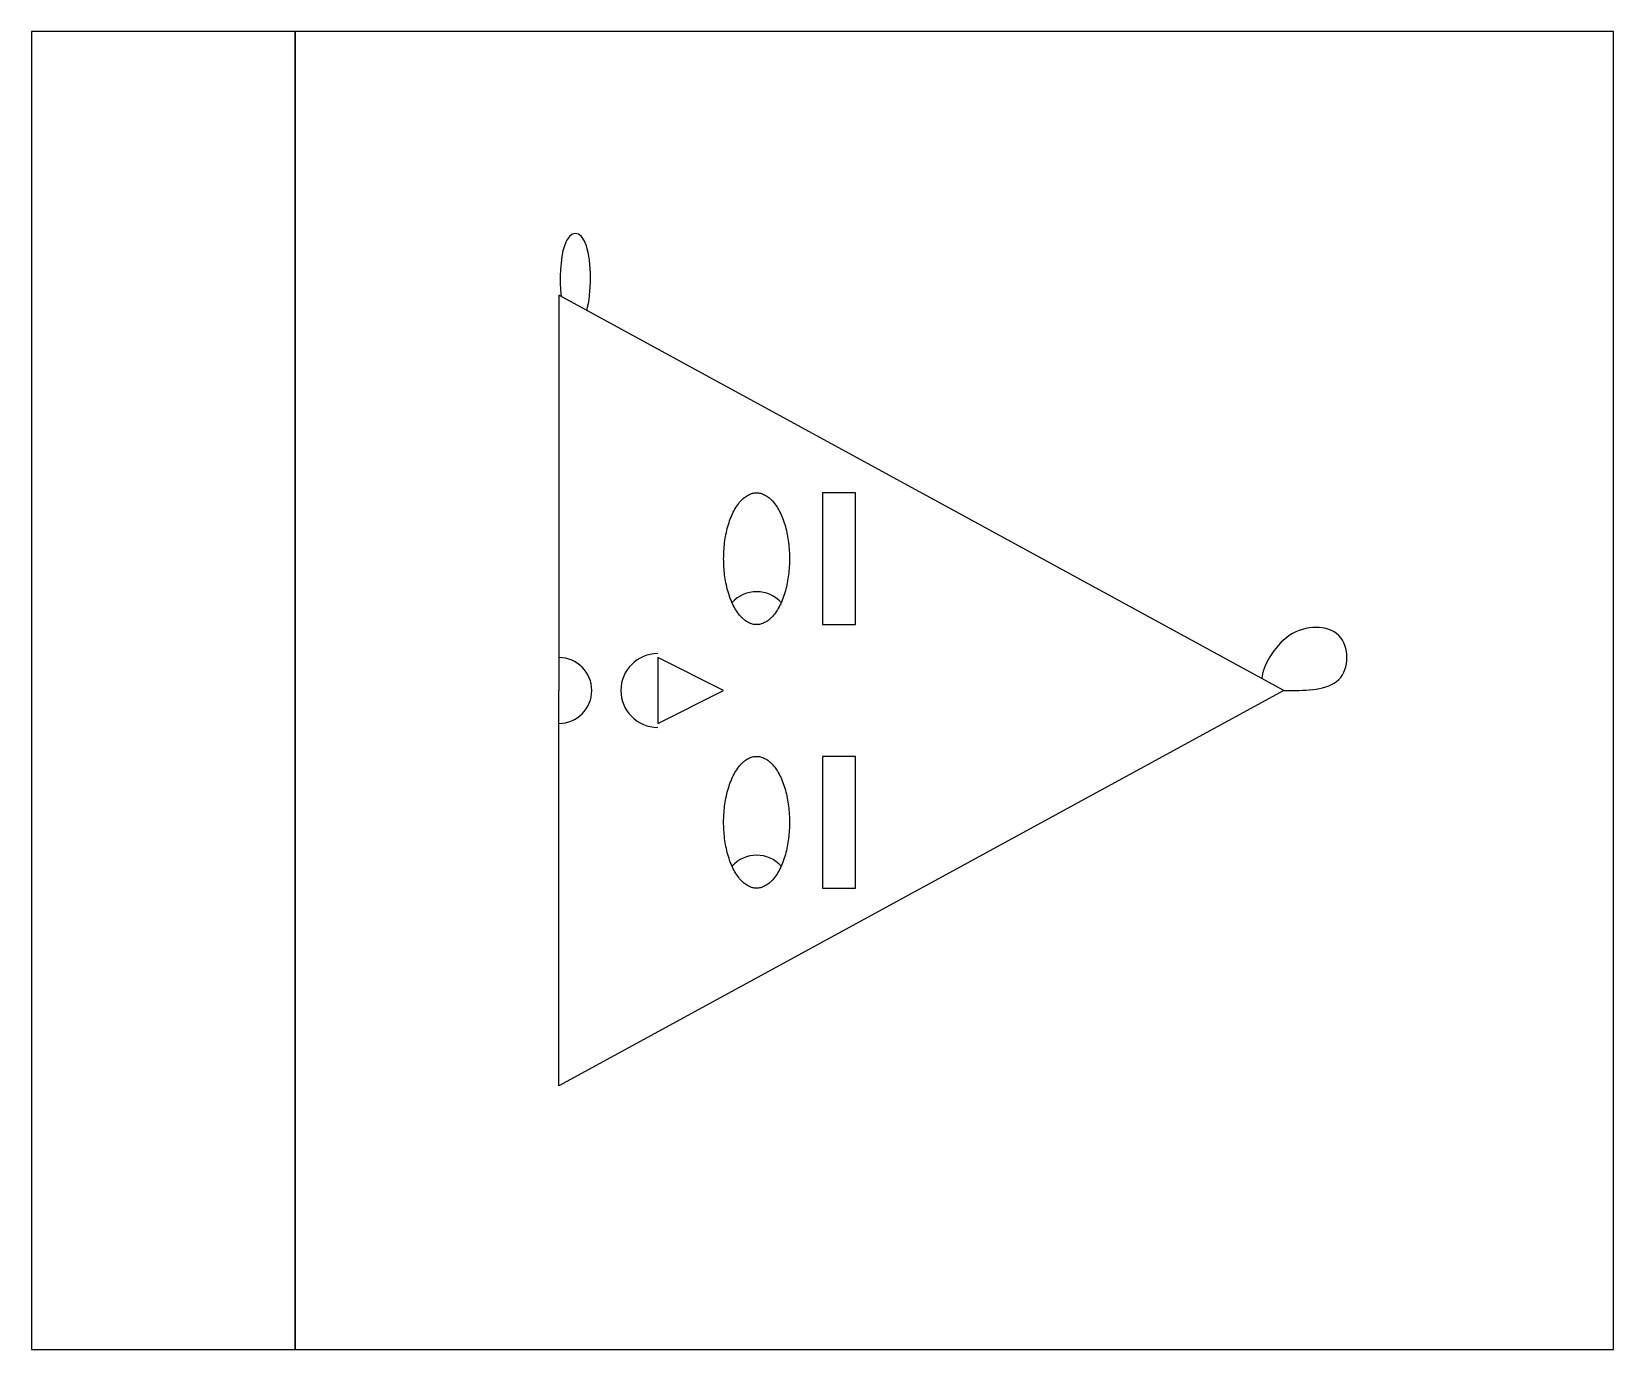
# Model space of a CAD drawing. Header units: inches. Extents: x 0 to 6, y 0 to 5.
import ezdxf

# ---------------------------------------------------------------- set-up
doc = ezdxf.new("R2010")
doc.units = ezdxf.units.IN
doc.header["$LTSCALE"] = 0.03937
doc.header["$MEASUREMENT"] = 0
doc.layers.add('DEFAULT', color=7, linetype='Continuous')

msp = doc.modelspace()

# ---------------------------------------------------------------- linework, layer by layer
at = {"layer": 'DEFAULT'}
for points in [[(0, 5), (0, 0), (1, 0), (1, 5), (0, 5)], [(1, 5), (1, 0), (6, 0), (6, 5), (1, 5)], [(4.75, 2.5), (2, 4), (2, 2.5)], [(3.125, 3.25), (3, 3.25), (3, 2.75), (3.125, 2.75), (3.125, 3.25)], [(2.625, 2.5), (2.375, 2.625), (2.375, 2.375), (2.625, 2.5)], [(4.75, 2.5), (2, 1), (2, 2.5)], [(3.125, 2.25), (3, 2.25), (3, 1.75), (3.125, 1.75), (3.125, 2.25)]]:
    msp.add_lwpolyline(points, dxfattribs=at)
for centre, radius, start, end in [((2.75, 2.75), 0.125, 41.81031, 138.18969), ((2, 2.5), 0.125, 270, 90), ((2.375, 2.5), 0.1398, 90, 270), ((2.75, 1.75), 0.125, 41.81031, 138.18969)]:
    msp.add_arc(centre, radius, start, end, dxfattribs=at)
for points, knots in [([(2.1057, 3.9423), (2.125, 4.0063), (2.1239, 4.25), (2.0106, 4.25), (2.0013, 4.0594), (2.009, 3.9951)], [0.02521, 0.02521, 0.02521, 0.02521, 1, 2, 2.74632, 2.74632, 2.74632, 2.74632]), ([(4.7499, 2.5001), (4.7566, 2.5), (4.7636, 2.5), (4.7708, 2.5), (4.8333, 2.5), (5, 2.5), (5, 2.75), (4.7524, 2.75), (4.6691, 2.5881), (4.6668, 2.5454)], [4.88355, 4.88355, 4.88355, 4.88355, 5, 5, 5, 6, 7, 8, 8.97098, 8.97098, 8.97098, 8.97098])]:
    msp.add_open_spline(points, degree=3, knots=knots, dxfattribs=at)
for points in [[(2.625, 3), (2.625, 2.75), (2.75, 2.75), (2.875, 2.75), (2.875, 3), (2.875, 3.25), (2.75, 3.25), (2.625, 3.25), (2.625, 3)], [(2.75, 1.75), (2.875, 1.75), (2.875, 2), (2.875, 2.25), (2.75, 2.25), (2.625, 2.25), (2.625, 2), (2.625, 1.75), (2.75, 1.75)]]:
    msp.add_rational_spline(points, [1, 0.707106781187, 1, 0.707106781187, 1, 0.707106781187, 1, 0.707106781187, 1], degree=2, knots=[0, 0, 0, 1.570796, 1.570796, 3.141593, 3.141593, 4.712389, 4.712389, 6.283185, 6.283185, 6.283185], dxfattribs=at)

doc.saveas('drawing.dxf')
